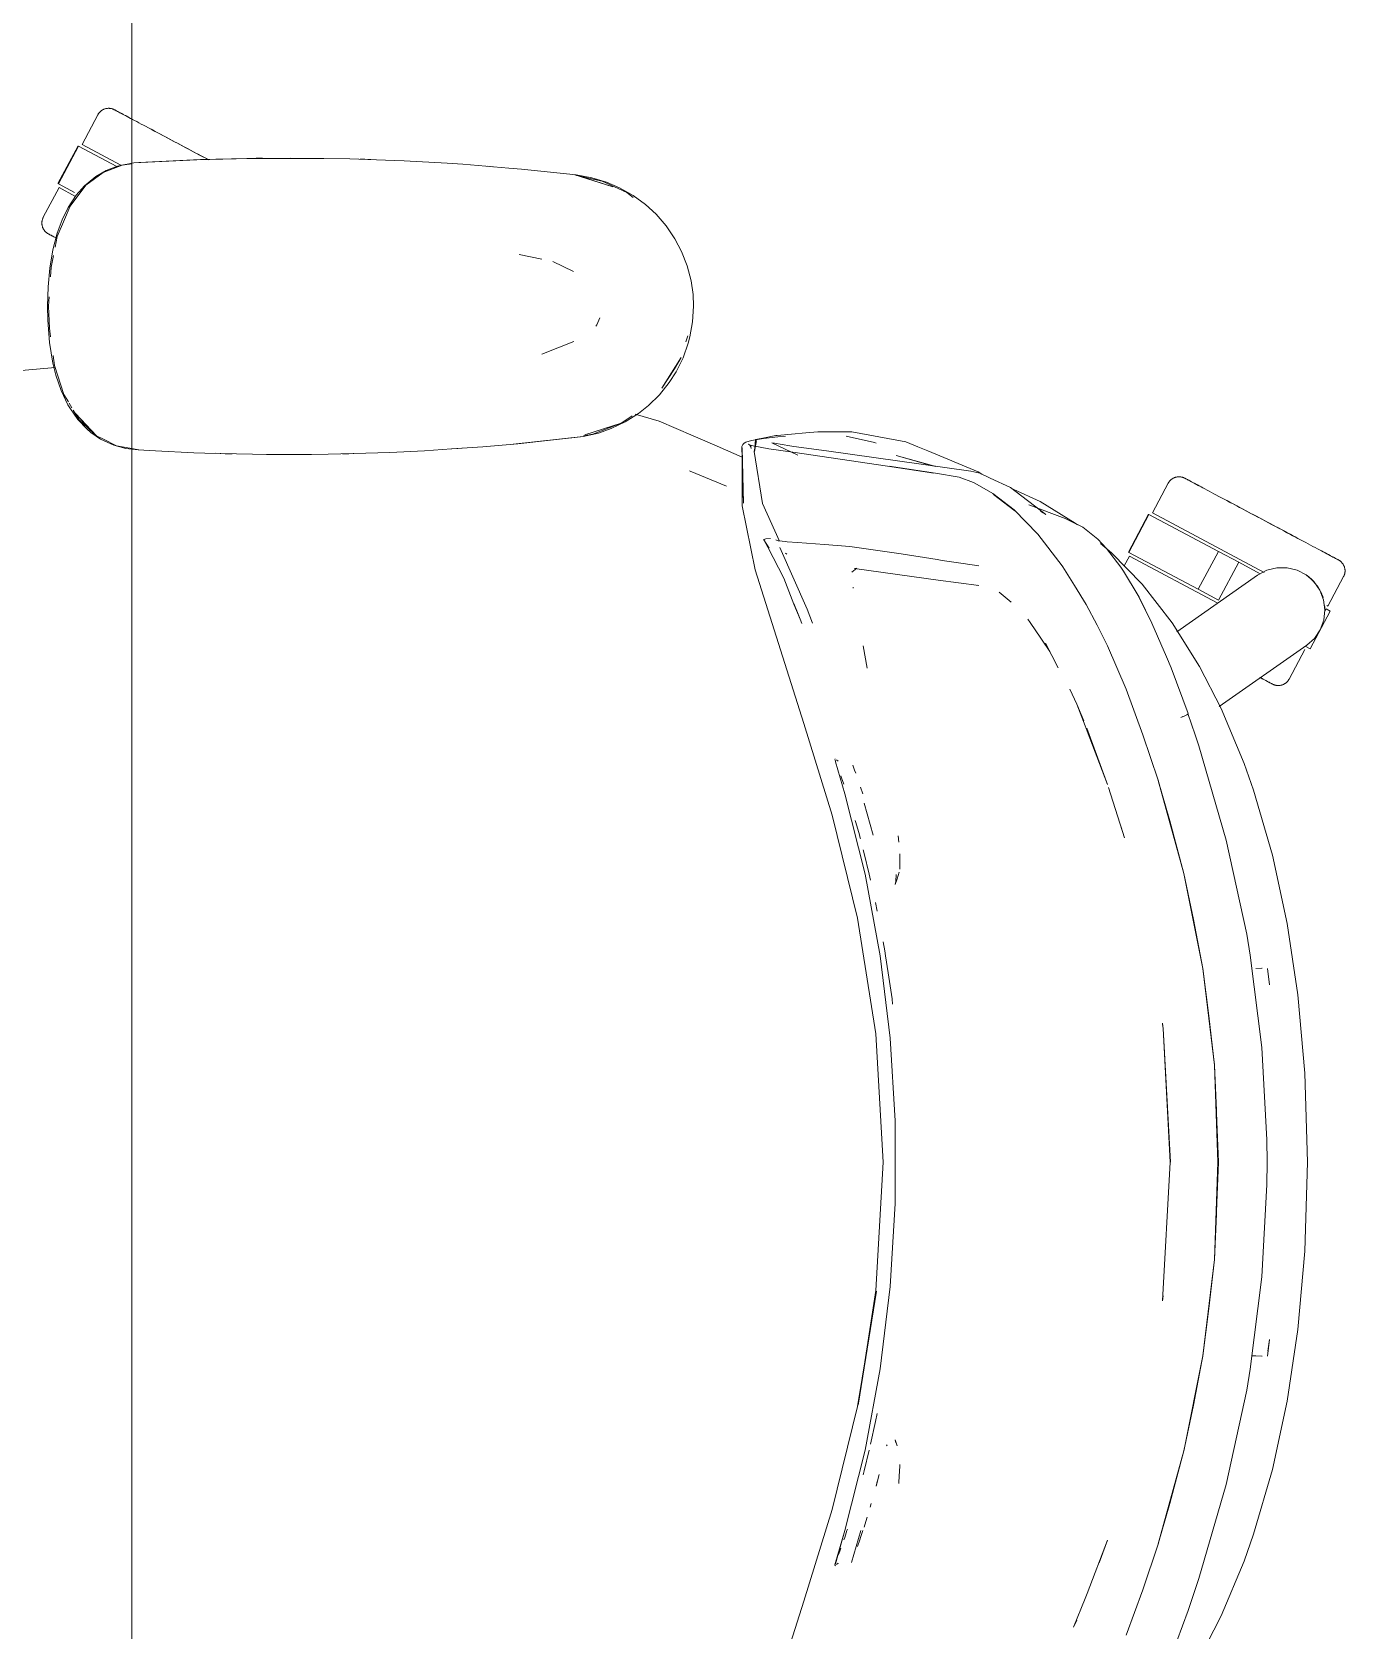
# Model space of a CAD drawing. Header units: millimetres. Extents: x 155927 to 326028, y -36033 to 97293.
# Drawn here: x 168214 to 168644, y 16814 to 17337 of the extents above; entities that cross this region are included whole.
import ezdxf

# ---------------------------------------------------------------- set-up
doc = ezdxf.new("R2010")
doc.units = ezdxf.units.MM
doc.header["$MEASUREMENT"] = 0
doc.layers.add('G-IMPT', color=8, linetype='CONTINUOUS', lineweight=9)
doc.layers.add('I-FURN', color=8, linetype='CONTINUOUS', lineweight=9)

msp = doc.modelspace()

# ---------------------------------------------------------------- linework, layer by layer
at = {"layer": 'G-IMPT'}
for p, q in [((168289.68, 17295.8), (168268.28, 17295.29)), ((168279.84, 17295.63), (168268.28, 17295.29)), ((168289.68, 17295.8), (168269.49, 17295.33)), ((168279.84, 17295.63), (168299.07, 17295.84)), ((168289.68, 17295.8), (168279.84, 17295.63)), ((168309.86, 17295.75), (168279.84, 17295.63)), ((168287.64, 17295.77), (168285.73, 17295.7)), ((168289.79, 17295.76), (168287.64, 17295.77)), ((168309.86, 17295.75), (168289.68, 17295.8)), ((168309.86, 17295.75), (168299.07, 17295.84)), ((168309.86, 17295.75), (168318.28, 17295.58)), ((168330.04, 17295.2), (168318.28, 17295.58)), ((168237.65, 17291.12), (168232.02, 17286.95)), ((168238.68, 17291.79), (168235.24, 17289.83)), ((168243.84, 17293.53), (168237.65, 17291.12)), ((168238.68, 17291.79), (168242.32, 17293.18)), ((168243.67, 17293.55), (168242.32, 17293.18)), ((168243.67, 17293.55), (168246.06, 17293.99)), ((168243.84, 17293.53), (168247.01, 17294.01)), ((168247.71, 17294.24), (168246.06, 17293.99)), ((168269.49, 17295.33), (168247.71, 17294.24)), ((168268.28, 17295.29), (168247.71, 17294.24)), ((168247.71, 17294.24), (168249.31, 17294.36)), ((168269.49, 17295.33), (168249.31, 17294.36)), ((168268.28, 17295.29), (168269.49, 17295.33)), ((168323.22, 17295.45), (168321.72, 17295.46)), ((168325.15, 17295.34), (168323.22, 17295.45)), ((168330.04, 17295.2), (168336.06, 17294.94)), ((168350.2, 17294.13), (168336.06, 17294.94)), ((168355.29, 17293.81), (168350.2, 17294.13)), ((168355.29, 17293.81), (168370.35, 17292.56)), ((168363.47, 17293.16), (168365.15, 17292.99)), ((168370.35, 17292.56), (168374.48, 17292.21)), ((168374.48, 17292.21), (168392.4, 17290.31)), ((168232.02, 17286.95), (168226.81, 17280.16)), ((168228.84, 17283.71), (168231.5, 17286.75)), ((168235.24, 17289.83), (168231.5, 17286.75)), ((168391.89, 17290.31), (168404.35, 17286.48)), ((168391.89, 17290.31), (168395.21, 17289.39)), ((168392.4, 17290.31), (168397.45, 17289.41)), ((168400.86, 17288.26), (168392.46, 17290.18)), ((168404.35, 17286.48), (168395.21, 17289.39)), ((168402.31, 17287.95), (168397.45, 17289.41)), ((168400.86, 17288.26), (168408.92, 17284.53)), ((168406.55, 17286.14), (168402.31, 17287.95)), ((168406.55, 17286.14), (168410.99, 17283.62)), ((168226.81, 17280.16), (168224.97, 17275.77)), ((168226.18, 17279.66), (168228.84, 17283.71)), ((168411.03, 17282.93), (168408.92, 17284.53)), ((168415.07, 17280.63), (168410.99, 17283.62)), ((168415.07, 17280.63), (168418.51, 17277.46)), ((168222.61, 17271.26), (168224.2, 17275.59)), ((168222.64, 17270.14), (168224.97, 17275.77)), ((168226.18, 17279.66), (168224.2, 17275.59)), ((168421.83, 17273.63), (168418.51, 17277.46)), ((168222.61, 17271.26), (168221.18, 17265.78)), ((168222.64, 17270.14), (168221.93, 17266.68)), ((168424.66, 17269.46), (168421.83, 17273.63)), ((168424.66, 17269.46), (168426.85, 17265.3)), ((168220.18, 17259.84), (168221.18, 17265.78)), ((168373.69, 17264.34), (168381.12, 17262.77)), ((168426.85, 17265.3), (168428.69, 17260.58)), ((168220.18, 17259.84), (168219.62, 17253.69)), ((168220.6, 17260.18), (168220.4, 17256.98)), ((168221.37, 17263.93), (168220.6, 17260.18)), ((168391.52, 17258.73), (168384.74, 17262)), ((168429.95, 17255.72), (168428.69, 17260.58)), ((168429.95, 17255.72), (168430.6, 17251.2)), ((168219.44, 17247.36), (168219.62, 17253.69)), ((168220, 17250.46), (168219.81, 17247.36)), ((168430.77, 17247.36), (168430.6, 17251.2)), ((168219.53, 17242.85), (168219.44, 17247.36)), ((168220.04, 17240.19), (168219.81, 17247.36)), ((168400.15, 17243.53), (168399.14, 17241.31)), ((168430.77, 17247.36), (168430.47, 17242.32)), ((168219.53, 17242.85), (168220.1, 17235.53)), ((168220.04, 17240.19), (168220.44, 17237.41)), ((168399.14, 17241.31), (168398.84, 17240.86)), ((168430.47, 17242.32), (168429.59, 17237.37)), ((168221.22, 17228.77), (168220.1, 17235.53)), ((168381.19, 17231.64), (168391.61, 17235.78)), ((168427.32, 17230.47), (168429.03, 17235.24)), ((168428.23, 17235.68), (168428.85, 17237.71)), ((168429.59, 17237.37), (168429.03, 17235.24)), ((168222.2, 17224.85), (168221.22, 17228.77)), ((168221.31, 17231.22), (168221.77, 17227.93)), ((168221.77, 17227.93), (168224.8, 17218.54)), ((168426.67, 17230.56), (168420.35, 17220.61)), ((168426.67, 17230.56), (168424.51, 17226.89)), ((168427.32, 17230.47), (168425.08, 17225.96)), ((168221.9, 17227.31), (168206.02, 17225.87)), ((168222.2, 17224.85), (168223.94, 17219.76)), ((168419.62, 17218.43), (168422.81, 17222.41)), ((168424.51, 17226.89), (168420.35, 17220.61)), ((168425.08, 17225.96), (168422.81, 17222.41)), ((168223.94, 17219.76), (168226.14, 17215.12)), ((168224.8, 17218.54), (168226.27, 17216.09)), ((168419.62, 17218.43), (168416.02, 17214.88)), ((168226.14, 17215.12), (168226.95, 17213.75)), ((168226.55, 17215.62), (168227.41, 17214.18)), ((168229.39, 17210.29), (168226.95, 17213.75)), ((168227.88, 17213.39), (168229.76, 17210.24)), ((168228.57, 17212.32), (168229.85, 17210.85)), ((168228.57, 17212.32), (168235.47, 17204.93)), ((168408.38, 17209.53), (168412.71, 17212.26)), ((168419.54, 17209.82), (168411.72, 17212.07)), ((168416.02, 17214.88), (168412.71, 17212.26)), ((168232.26, 17207.25), (168229.39, 17210.29)), ((168229.76, 17210.24), (168235.47, 17204.93)), ((168229.98, 17210.7), (168233.06, 17207.17)), ((168232.26, 17207.25), (168233.58, 17206.11)), ((168235.47, 17204.93), (168233.06, 17207.17)), ((168407.06, 17209.14), (168395.21, 17205.32)), ((168404.35, 17208.24), (168395.21, 17205.32)), ((168397.84, 17205.53), (168407.06, 17209.14)), ((168403.8, 17207.34), (168399.67, 17205.89)), ((168408.38, 17209.53), (168403.8, 17207.34)), ((168407.06, 17209.14), (168404.35, 17208.24)), ((168407.06, 17209.14), (168410.64, 17211.56)), ((168419.54, 17209.82), (168430.67, 17204.96)), ((168236.8, 17203.91), (168233.58, 17206.11)), ((168237.71, 17203.83), (168235.47, 17204.93)), ((168236.8, 17203.91), (168241.13, 17201.92)), ((168237.71, 17203.83), (168241.97, 17201.73)), ((168245.08, 17200.86), (168241.13, 17201.92)), ((168241.97, 17201.73), (168247.01, 17200.79)), ((168373.27, 17202.39), (168361.87, 17201.4)), ((168394.71, 17204.74), (168371.75, 17202.28)), ((168371.75, 17202.28), (168391.89, 17204.41)), ((168394.71, 17204.74), (168373.27, 17202.39)), ((168394.71, 17204.74), (168391.89, 17204.41)), ((168394.71, 17204.74), (168399.67, 17205.89)), ((168394.78, 17204.95), (168397.84, 17205.53)), ((168430.67, 17204.96), (168438.5, 17201.54)), ((168438.5, 17201.54), (168446.67, 17197.97)), ((168446.53, 17201.53), (168446.93, 17202.1)), ((168446.53, 17201.53), (168446.72, 17200.66)), ((168447.3, 17202.59), (168446.93, 17202.1)), ((168447.3, 17202.59), (168447.84, 17202.91)), ((168449.7, 17203.47), (168447.84, 17202.91)), ((168449.19, 17201.87), (168448.69, 17202.27)), ((168449.79, 17201.71), (168448.69, 17202.27)), ((168449.79, 17201.71), (168449.17, 17201.88)), ((168449.17, 17201.88), (168455.44, 17200.77)), ((168449.51, 17201.33), (168449.19, 17201.87)), ((168452.98, 17204), (168449.7, 17203.47)), ((168451.31, 17203.41), (168450.62, 17199.82)), ((168450.68, 17199.86), (168451.07, 17203.82)), ((168451.31, 17203.41), (168450.68, 17199.86)), ((168453.39, 17204.26), (168451.07, 17203.82)), ((168452.98, 17204), (168453.6, 17204.08)), ((168453.39, 17204.26), (168457.64, 17205.07)), ((168458.28, 17204.59), (168453.6, 17204.08)), ((168464.84, 17198.67), (168456.41, 17202.68)), ((168456.41, 17202.68), (168457.27, 17202.53)), ((168457.27, 17202.53), (168462.29, 17201.7)), ((168458.11, 17205.11), (168457.64, 17205.07)), ((168467.44, 17205.92), (168458.11, 17205.11)), ((168458.28, 17204.59), (168460.87, 17204.81)), ((168462.29, 17201.7), (168463.59, 17201.49)), ((168474.25, 17200.05), (168463.59, 17201.49)), ((168467.44, 17205.92), (168471.39, 17206.26)), ((168471.39, 17206.26), (168475.56, 17206.26)), ((168482.53, 17206.23), (168475.56, 17206.26)), ((168480.67, 17204.82), (168489.97, 17202.78)), ((168482.53, 17206.23), (168500.23, 17202.99)), ((168489.97, 17202.78), (168490.55, 17202.62)), ((168500.23, 17202.99), (168504.09, 17201.4)), ((168247.01, 17200.61), (168245.08, 17200.86)), ((168247.01, 17200.79), (168249.31, 17200.36)), ((168249.09, 17200.36), (168247.01, 17200.61)), ((168254.75, 17200.07), (168249.09, 17200.36)), ((168254.75, 17200.07), (168267.31, 17199.46)), ((168270.86, 17199.33), (168267.31, 17199.46)), ((168286.53, 17198.96), (168270.86, 17199.33)), ((168274.26, 17199.28), (168277.58, 17199.13)), ((168279.8, 17199.13), (168277.58, 17199.13)), ((168286.53, 17198.96), (168291.04, 17198.9)), ((168291.04, 17198.9), (168305.75, 17198.91)), ((168311.22, 17198.98), (168305.75, 17198.91)), ((168311.22, 17198.98), (168323.53, 17199.28)), ((168318, 17199.12), (168315.92, 17199.12)), ((168319.66, 17199.2), (168318, 17199.12)), ((168331.41, 17199.57), (168323.53, 17199.28)), ((168331.41, 17199.57), (168342.72, 17200.11)), ((168351.59, 17200.67), (168342.72, 17200.11)), ((168351.59, 17200.67), (168361.87, 17201.4)), ((168353.63, 17200.81), (168351.73, 17200.72)), ((168353.63, 17200.81), (168355.05, 17200.94)), ((168447.15, 17182.97), (168446.56, 17201.41)), ((168446.56, 17201.41), (168446.66, 17200.95)), ((168447.15, 17182.97), (168446.66, 17200.95)), ((168446.71, 17182.08), (168446.66, 17200.95)), ((168446.66, 17200.95), (168446.7, 17200.77)), ((168446.72, 17200.66), (168446.7, 17200.77)), ((168449.51, 17201.33), (168449.59, 17200.83)), ((168453.34, 17182.78), (168450.62, 17199.82)), ((168463.29, 17199.66), (168455.44, 17200.77)), ((168494.16, 17195.1), (168463.29, 17199.66)), ((168474.25, 17200.05), (168521.47, 17193.37)), ((168497.05, 17198.5), (168508.94, 17195.14)), ((168497.05, 17198.5), (168510, 17194.99)), ((168507.45, 17200.01), (168504.09, 17201.4)), ((168523.9, 17193.21), (168507.45, 17200.01)), ((168429.44, 17193.54), (168429.71, 17193.43)), ((168441.56, 17188.51), (168429.71, 17193.43)), ((168494.16, 17195.1), (168509.35, 17192.78)), ((168494.77, 17195.01), (168509.93, 17192.71)), ((168494.77, 17195.01), (168509.35, 17192.78)), ((168517.6, 17191.41), (168509.93, 17192.71)), ((168522.39, 17189.66), (168517.6, 17191.41)), ((168521.47, 17193.37), (168524.46, 17192.73)), ((168525.07, 17192.44), (168523.9, 17193.21)), ((168527.83, 17191.16), (168524.46, 17192.73)), ((168534.4, 17188.09), (168527.83, 17191.16)), ((168522.39, 17189.66), (168522.81, 17189.44)), ((168528.65, 17186.15), (168522.81, 17189.44)), ((168535.61, 17180.74), (168528.65, 17186.15)), ((168528.87, 17185.83), (168535.82, 17180.43)), ((168528.87, 17185.83), (168532.25, 17183.24)), ((168546.05, 17179.18), (168534.4, 17188.09)), ((168544.16, 17183.47), (168535.54, 17187.45)), ((168450.9, 17161.12), (168446.71, 17182.08)), ((168453.34, 17182.78), (168458.92, 17170.49)), ((168535.82, 17180.43), (168532.25, 17183.24)), ((168535.61, 17180.74), (168543.35, 17172.83)), ((168540.4, 17182.41), (168552.3, 17177.9)), ((168555.61, 17176.35), (168544.16, 17183.47)), ((168546.05, 17179.18), (168544.21, 17180.23)), ((168554.53, 17176.83), (168552.3, 17177.9)), ((168556.97, 17175.65), (168554.53, 17176.83)), ((168555.61, 17176.35), (168556.38, 17175.85)), ((168556.97, 17175.65), (168558.1, 17175.04)), ((168453.7, 17170.97), (168453.66, 17170.8)), ((168453.72, 17171.1), (168453.7, 17170.97)), ((168453.7, 17170.97), (168455.54, 17168.27)), ((168453.7, 17170.97), (168455.05, 17168.51)), ((168454.41, 17171.25), (168453.72, 17171.1)), ((168455.94, 17171.41), (168454.41, 17171.25)), ((168457.68, 17170.93), (168458.45, 17170.66)), ((168458.51, 17170.64), (168458.45, 17170.66)), ((168460.97, 17170.35), (168458.51, 17170.64)), ((168460.97, 17170.35), (168461.34, 17170.31)), ((168464.75, 17170.06), (168461.34, 17170.31)), ((168543.35, 17172.83), (168551.37, 17162.4)), ((168558.1, 17175.04), (168562.97, 17171.18)), ((168565.86, 17168.15), (168562.97, 17171.18)), ((168460.33, 17158.41), (168455.05, 17168.51)), ((168467.88, 17148.3), (168458.95, 17168.46)), ((168461.33, 17166.29), (168460.89, 17166.56)), ((168464.75, 17170.06), (168473.6, 17169.42)), ((168481.84, 17168.8), (168473.6, 17169.42)), ((168481.92, 17168.79), (168481.84, 17168.8)), ((168481.92, 17168.79), (168497.14, 17166.59)), ((168497.14, 17166.59), (168498.69, 17166.34)), ((168498.69, 17166.34), (168510.46, 17164.47)), ((168563.86, 17169.73), (168567.53, 17166.73)), ((168565.86, 17168.15), (168570.58, 17162.02)), ((168567.53, 17166.73), (168577.49, 17156.44)), ((168466.89, 17110.88), (168450.9, 17161.12)), ((168482.58, 17160.42), (168484.14, 17161.66)), ((168483.43, 17161.53), (168483.7, 17161.58)), ((168510.77, 17157.79), (168483.43, 17161.53)), ((168483.93, 17161.62), (168483.7, 17161.58)), ((168512.12, 17164.21), (168510.46, 17164.47)), ((168518.96, 17163.15), (168512.12, 17164.21)), ((168518.96, 17163.15), (168524.03, 17162.4)), ((168551.37, 17162.4), (168551.54, 17162.14)), ((168555.42, 17156.04), (168551.54, 17162.14)), ((168570.58, 17162.02), (168571.44, 17160.73)), ((168576.17, 17152.73), (168571.44, 17160.73)), ((168460.33, 17158.41), (168463.58, 17149.94)), ((168482.93, 17155.47), (168482.98, 17155.12)), ((168510.77, 17157.79), (168524.12, 17156.01)), ((168524.12, 17156.01), (168523.65, 17156.16)), ((168555.42, 17156.04), (168559.19, 17149.82)), ((168587.3, 17143.84), (168577.49, 17156.44)), ((168465.6, 17145.04), (168463.57, 17150.14)), ((168463.57, 17150.14), (168464.98, 17146.6)), ((168463.58, 17149.94), (168465.6, 17145.04)), ((168534.62, 17150.51), (168530.71, 17153.85)), ((168562.76, 17143.03), (168559.19, 17149.82)), ((168580.48, 17144.12), (168576.17, 17152.73)), ((168580.7, 17143.68), (168576.17, 17152.73)), ((168576.17, 17152.73), (168576.48, 17152.14)), ((168580.7, 17143.68), (168576.48, 17152.14)), ((168465.6, 17145.04), (168466.16, 17143.62)), ((168469.62, 17143.72), (168467.88, 17148.3)), ((168540.89, 17143.88), (168540.14, 17144.98)), ((168580.48, 17144.12), (168580.7, 17143.68)), ((168544.39, 17138.75), (168540.89, 17143.88)), ((168544.78, 17138.17), (168544.39, 17138.75)), ((168562.76, 17143.03), (168566.15, 17136.3)), ((168580.7, 17143.68), (168585.47, 17132.72)), ((168587.3, 17143.84), (168596.27, 17129.54)), ((168487.61, 17128.99), (168486.2, 17136.25)), ((168547.34, 17134.41), (168544.78, 17138.17)), ((168547.34, 17134.41), (168545.84, 17137.19)), ((168550.02, 17129.08), (168545.84, 17137.19)), ((168572.32, 17122.07), (168566.15, 17136.3)), ((168585.47, 17132.72), (168586.95, 17129.04)), ((168586.95, 17129.04), (168592.52, 17114.08)), ((168596.27, 17129.54), (168603.36, 17115.77)), ((168553.9, 17122.04), (168556.09, 17117.19)), ((168572.32, 17122.07), (168577.78, 17107.19)), ((168556.09, 17117.19), (168558.4, 17111.75)), ((168556.09, 17117.19), (168558.82, 17110.11)), ((168591.26, 17113.3), (168590.2, 17112.87)), ((168590.2, 17112.87), (168590.79, 17113.1)), ((168591.26, 17113.3), (168590.79, 17113.1)), ((168591.26, 17113.3), (168592.08, 17113.68)), ((168591.26, 17113.3), (168591.9, 17113.58)), ((168591.9, 17113.58), (168592.08, 17113.68)), ((168592.49, 17113.95), (168592.08, 17113.68)), ((168592.08, 17113.68), (168592.48, 17113.9)), ((168592.49, 17113.95), (168592.48, 17113.9)), ((168592.52, 17114.08), (168592.49, 17113.95)), ((168592.49, 17113.95), (168592.49, 17114.08)), ((168592.49, 17114.08), (168594.89, 17107.15)), ((168610.88, 17097.79), (168603.36, 17115.77)), ((168466.89, 17110.88), (168476.07, 17080.91)), ((168559.48, 17108.38), (168558.82, 17110.11)), ((168566.19, 17090.94), (168559.37, 17109.34)), ((168566.19, 17090.94), (168559.48, 17108.38)), ((168582.79, 17092.28), (168577.78, 17107.19)), ((168596.09, 17103.54), (168594.89, 17107.15)), ((168605.03, 17072.72), (168596.09, 17103.54)), ((168477.12, 17099.31), (168477.03, 17099.08)), ((168477.03, 17099.08), (168477.09, 17098.85)), ((168477.09, 17098.85), (168477.16, 17098.56)), ((168477.16, 17098.56), (168477.23, 17098.29)), ((168480.3, 17087.86), (168477.23, 17098.29)), ((168478.12, 17098.54), (168477.51, 17098.93)), ((168478.12, 17098.54), (168477.91, 17098.69)), ((168483.43, 17095.61), (168482.82, 17097.27)), ((168613.95, 17089.06), (168610.88, 17097.79)), ((168479.14, 17093.06), (168478.9, 17093.71)), ((168479.14, 17093.06), (168479.89, 17090.96)), ((168483.43, 17095.61), (168483.8, 17094.6)), ((168586.52, 17079.02), (168582.75, 17092.19)), ((168591.17, 17061.78), (168582.75, 17092.19)), ((168591.17, 17061.78), (168582.79, 17092.28)), ((168486.85, 17061.54), (168480.3, 17087.86)), ((168486.14, 17087.85), (168485.42, 17090.06)), ((168571.72, 17073.46), (168566.47, 17089.95)), ((168613.95, 17089.06), (168620.13, 17067.82)), ((168486.59, 17084.76), (168489.52, 17074.29)), ((168484.39, 17047.22), (168476.07, 17080.91)), ((168483.88, 17078.43), (168483.68, 17079.12)), ((168485, 17074.43), (168483.88, 17078.43)), ((168571.72, 17073.46), (168570.65, 17076.9)), ((168586.52, 17079.02), (168591.17, 17061.78)), ((168485, 17074.43), (168485.32, 17073.29)), ((168485.32, 17073.29), (168485.36, 17073.11)), ((168497.88, 17072.04), (168497.66, 17074.13)), ((168605.03, 17072.72), (168611.7, 17041.93)), ((168486.62, 17068.27), (168486.28, 17069.57)), ((168486.62, 17068.27), (168488.17, 17061.52)), ((168498.28, 17063.19), (168498.19, 17068.25)), ((168498.19, 17068.25), (168498.27, 17065.97)), ((168498.28, 17063.19), (168498.27, 17065.97)), ((168620.13, 17067.82), (168624.94, 17045.45)), ((168486.85, 17061.54), (168491.78, 17034.87)), ((168488.63, 17059.55), (168488.17, 17061.52)), ((168496.95, 17059.18), (168496.99, 17061.49)), ((168496.99, 17061.47), (168496.99, 17061.49)), ((168497.42, 17060.08), (168498.03, 17062.24)), ((168591.17, 17061.78), (168597.35, 17030.65)), ((168591.17, 17061.78), (168594.25, 17046.76)), ((168591.17, 17061.78), (168597.34, 17030.73)), ((168496.74, 17058.13), (168497.42, 17060.08)), ((168496.95, 17059.18), (168496.74, 17058.13)), ((168490.83, 17049.5), (168490.29, 17052.32)), ((168484.39, 17047.22), (168490.38, 17009.31)), ((168597.35, 17030.65), (168594.25, 17046.76)), ((168624.94, 17045.45), (168628.43, 17022.03)), ((168492.75, 17039.4), (168493.31, 17036.49)), ((168612.88, 17035.01), (168611.7, 17041.93)), ((168491.78, 17034.87), (168495.08, 17007.95)), ((168493.55, 17034.87), (168493.31, 17036.49)), ((168494.4, 17029.24), (168493.55, 17034.87)), ((168616.7, 17004.84), (168612.88, 17035.01)), ((168494.4, 17029.24), (168495.7, 17020.72)), ((168601.17, 16999.14), (168597.34, 17030.73)), ((168601.13, 16999.1), (168597.35, 17030.65)), ((168597.35, 17030.65), (168599.29, 17015.17)), ((168614.68, 17030.69), (168616.77, 17030.77)), ((168616.77, 17030.77), (168616.66, 17030.77)), ((168618.53, 17030.74), (168619.18, 17025.32)), ((168495.7, 17020.72), (168495.88, 17019.06)), ((168628.43, 17022.03), (168630.69, 16996.46)), ((168601.13, 16999.1), (168599.29, 17015.17)), ((168490.38, 17009.31), (168492.74, 16967.32)), ((168584.13, 17012.6), (168584.17, 17012.35)), ((168584.41, 17011.05), (168584.14, 17012.83)), ((168584.41, 17011.05), (168584.17, 17012.35)), ((168586.73, 16967.32), (168584.41, 17011.05)), ((168586.68, 16967.32), (168584.41, 17011.05)), ((168496.73, 16980.88), (168495.08, 17007.95)), ((168618.31, 16974.63), (168616.7, 17004.84)), ((168601.81, 16984.2), (168601.13, 16999.1)), ((168601.13, 16999.1), (168602.27, 16967.32)), ((168601.17, 16999.14), (168602.5, 16967.32)), ((168630.69, 16996.46), (168631.54, 16967.32)), ((168601.81, 16984.2), (168602.27, 16967.32)), ((168496.73, 16980.88), (168496.73, 16953.76)), ((168618.31, 16974.63), (168618.41, 16967.32)), ((168490.38, 16925.33), (168492.74, 16967.32)), ((168586.68, 16967.32), (168584.18, 16921.98)), ((168601.13, 16935.54), (168602.27, 16967.32)), ((168602.5, 16967.32), (168601.17, 16935.5)), ((168601.81, 16950.44), (168602.27, 16967.32)), ((168618.31, 16960.01), (168618.41, 16967.32)), ((168631.54, 16967.32), (168630.69, 16938.18)), ((168618.31, 16960.01), (168616.7, 16929.8)), ((168496.73, 16953.76), (168495.08, 16926.69)), ((168601.13, 16935.54), (168601.81, 16950.44)), ((168601.17, 16935.5), (168597.34, 16903.91)), ((168601.13, 16935.54), (168597.35, 16903.99)), ((168599.29, 16919.47), (168601.13, 16935.54)), ((168630.69, 16938.18), (168628.43, 16912.61)), ((168616.7, 16929.8), (168612.88, 16899.64)), ((168484.39, 16887.42), (168490.64, 16925.16)), ((168490.38, 16925.33), (168484.65, 16887.8)), ((168490.64, 16925.16), (168484.65, 16887.8)), ((168491.78, 16899.77), (168495.08, 16926.69)), ((168584.13, 16922.04), (168584.17, 16922.29)), ((168584.41, 16923.59), (168584.17, 16922.29)), ((168584.18, 16921.98), (168584.41, 16923.59)), ((168599.29, 16919.47), (168597.35, 16903.99)), ((168618.53, 16903.91), (168619.18, 16909.32)), ((168618.61, 16905.55), (168619.18, 16909.32)), ((168628.43, 16912.61), (168624.94, 16889.19)), ((168597.35, 16903.99), (168591.13, 16872.75)), ((168591.13, 16872.75), (168597.34, 16903.91)), ((168597.35, 16903.99), (168594.25, 16887.88)), ((168613.43, 16903.99), (168614.68, 16903.95)), ((168616.77, 16903.87), (168614.68, 16903.95)), ((168616.77, 16903.87), (168616.66, 16903.88)), ((168486.85, 16873.1), (168491.78, 16899.77)), ((168612.88, 16899.64), (168611.7, 16892.71)), ((168591.17, 16872.86), (168594.25, 16887.88)), ((168611.7, 16892.71), (168605.03, 16861.93)), ((168620.13, 16866.83), (168624.94, 16889.19)), ((168476.07, 16853.74), (168484.39, 16887.42)), ((168490.8, 16885.15), (168490.33, 16882.51)), ((168490.33, 16882.51), (168488.62, 16875.09)), ((168486.85, 16873.1), (168480.3, 16846.78)), ((168488.17, 16873.12), (168486.62, 16866.37)), ((168494.07, 16874.91), (168493.93, 16874.5)), ((168496.74, 16876.51), (168497.42, 16874.56)), ((168496.74, 16876.51), (168496.95, 16875.46)), ((168591.17, 16872.86), (168582.75, 16842.45)), ((168591.17, 16872.86), (168582.79, 16842.36)), ((168586.52, 16855.62), (168591.17, 16872.86)), ((168498.17, 16866.34), (168498.27, 16867.72)), ((168498.27, 16868.42), (168498.27, 16867.72)), ((168486.62, 16866.37), (168486.28, 16865.08)), ((168490.47, 16861.29), (168491.47, 16865.15)), ((168490.47, 16861.29), (168490.86, 16862.81)), ((168497.89, 16862.64), (168497.86, 16862.16)), ((168498.17, 16866.34), (168497.89, 16862.64)), ((168596.09, 16831.1), (168605.03, 16861.93)), ((168613.95, 16845.58), (168620.13, 16866.83)), ((168476.07, 16853.74), (168466.89, 16823.76)), ((168486.78, 16848.71), (168487.57, 16851.2)), ((168488.56, 16854.49), (168488.89, 16855.61)), ((168586.52, 16855.62), (168582.75, 16842.45)), ((168480.3, 16846.78), (168477.03, 16835.56)), ((168480.3, 16846.78), (168477.19, 16835.96)), ((168480.3, 16846.78), (168477.24, 16836.25)), ((168480.93, 16846.79), (168480.2, 16844.56)), ((168480.93, 16846.79), (168481.08, 16847.24)), ((168485.5, 16846.79), (168482.46, 16836.36)), ((168485.39, 16844.49), (168486.16, 16846.79)), ((168486.54, 16847.93), (168486.78, 16848.71)), ((168478.92, 16841.01), (168478.58, 16840.04)), ((168479.91, 16843.76), (168480.2, 16844.56)), ((168484.37, 16841.61), (168485.13, 16843.77)), ((168485.39, 16844.49), (168485.13, 16843.77)), ((168566.19, 16843.7), (168559.48, 16826.26)), ((168566.19, 16843.7), (168563.47, 16836.27)), ((168577.78, 16827.45), (168582.79, 16842.36)), ((168610.88, 16836.85), (168613.95, 16845.58)), ((168477.03, 16835.56), (168477.17, 16835.32)), ((168477.24, 16836.25), (168477.19, 16835.96)), ((168478.12, 16836.1), (168477.51, 16835.72)), ((168478.12, 16836.1), (168477.91, 16835.95)), ((168478.58, 16840.04), (168478.18, 16838.97)), ((168610.88, 16836.85), (168603.36, 16818.87)), ((168596.09, 16831.1), (168594.89, 16827.49)), ((168559.48, 16826.26), (168558.82, 16824.53)), ((168577.78, 16827.45), (168572.32, 16812.57)), ((168592.55, 16820.67), (168594.89, 16827.49)), ((168466.89, 16823.76), (168450.9, 16773.52)), ((168558.82, 16824.53), (168555.09, 16815.2)), ((168592.55, 16820.67), (168586.95, 16805.6)), ((168555.09, 16815.2), (168556.09, 16817.45)), ((168603.36, 16818.87), (168596.27, 16805.1))]:
    msp.add_line(p, q, dxfattribs=at)
at = {"layer": 'I-FURN'}
for p, q in [((168247.01, 16442.89), (168247.01, 17842.89)), ((168247.01, 17842.89), (168247.01, 16442.89)), ((168236.89, 17311.22), (168237.02, 17311.32)), ((168237.02, 17311.32), (168237.15, 17311.42)), ((168237.15, 17311.42), (168237.29, 17311.5)), ((168237.29, 17311.5), (168237.43, 17311.59)), ((168237.43, 17311.59), (168237.57, 17311.67)), ((168237.57, 17311.67), (168237.71, 17311.74)), ((168237.71, 17311.74), (168237.86, 17311.8)), ((168237.86, 17311.8), (168238.01, 17311.86)), ((168238.01, 17311.86), (168238.16, 17311.92)), ((168238.16, 17311.92), (168238.31, 17311.97)), ((168238.31, 17311.97), (168238.47, 17312.01)), ((168238.47, 17312.01), (168238.63, 17312.04)), ((168238.63, 17312.04), (168238.78, 17312.07)), ((168238.78, 17312.07), (168238.94, 17312.1)), ((168238.94, 17312.1), (168239.1, 17312.11)), ((168239.1, 17312.11), (168239.27, 17312.12)), ((168239.27, 17312.12), (168239.43, 17312.13)), ((168239.43, 17312.13), (168239.59, 17312.12)), ((168239.59, 17312.12), (168239.75, 17312.11)), ((168239.75, 17312.11), (168239.91, 17312.1)), ((168239.91, 17312.1), (168240.07, 17312.07)), ((168240.07, 17312.07), (168240.23, 17312.05)), ((168240.23, 17312.05), (168240.38, 17312.01)), ((168240.38, 17312.01), (168240.54, 17311.97)), ((168240.54, 17311.97), (168240.69, 17311.92)), ((168240.69, 17311.92), (168240.85, 17311.87)), ((168240.85, 17311.87), (168241, 17311.81)), ((168241, 17311.81), (168241.14, 17311.74)), ((168241.14, 17311.74), (168241.29, 17311.67)), ((168241.29, 17311.67), (168241.33, 17311.65)), ((168241.33, 17311.65), (168241.35, 17311.64)), ((168241.37, 17311.63), (168241.33, 17311.65)), ((168241.33, 17311.65), (168241.33, 17311.65)), ((168241.35, 17311.64), (168241.41, 17311.61)), ((168241.46, 17311.58), (168241.37, 17311.63)), ((168241.41, 17311.61), (168241.51, 17311.56)), ((168241.58, 17311.52), (168241.46, 17311.58)), ((168241.51, 17311.56), (168241.65, 17311.48)), ((168241.74, 17311.43), (168241.58, 17311.52)), ((168241.65, 17311.48), (168241.83, 17311.39)), ((168241.94, 17311.33), (168241.74, 17311.43)), ((168241.83, 17311.39), (168242.05, 17311.27)), ((168242.18, 17311.2), (168241.94, 17311.33)), ((168242.05, 17311.27), (168242.31, 17311.13)), ((168235.88, 17309.99), (168230.73, 17300.3)), ((168235.88, 17309.99), (168235.96, 17310.13)), ((168235.96, 17310.13), (168236.04, 17310.27)), ((168236.04, 17310.27), (168236.13, 17310.4)), ((168236.13, 17310.4), (168236.22, 17310.53)), ((168236.22, 17310.53), (168236.32, 17310.66)), ((168236.32, 17310.66), (168236.43, 17310.78)), ((168236.43, 17310.78), (168236.54, 17310.9)), ((168236.54, 17310.9), (168236.65, 17311.01)), ((168236.65, 17311.01), (168236.77, 17311.12)), ((168236.77, 17311.12), (168236.89, 17311.22)), ((168242.46, 17311.05), (168242.18, 17311.2)), ((168242.31, 17311.13), (168242.6, 17310.97)), ((168242.78, 17310.88), (168242.46, 17311.05)), ((168242.6, 17310.97), (168242.94, 17310.8)), ((168243.14, 17310.69), (168242.78, 17310.88)), ((168242.94, 17310.8), (168243.31, 17310.6)), ((168243.53, 17310.48), (168243.14, 17310.69)), ((168243.31, 17310.6), (168243.72, 17310.38)), ((168243.96, 17310.25), (168243.53, 17310.48)), ((168243.72, 17310.38), (168244.17, 17310.14)), ((168244.42, 17310.01), (168243.96, 17310.25)), ((168244.17, 17310.14), (168244.65, 17309.89)), ((168244.92, 17309.74), (168244.42, 17310.01)), ((168244.65, 17309.89), (168245.17, 17309.61)), ((168245.46, 17309.46), (168244.92, 17309.74)), ((168245.17, 17309.61), (168245.72, 17309.32)), ((168246.03, 17309.15), (168245.46, 17309.46)), ((168245.72, 17309.32), (168246.3, 17309.01)), ((168246.63, 17308.83), (168246.03, 17309.15)), ((168246.94, 17308.67), (168246.63, 17308.83)), ((168247.26, 17308.5), (168246.94, 17308.67)), ((168247.93, 17308.14), (168247.26, 17308.5)), ((168248.62, 17307.77), (168247.93, 17308.14)), ((168249.34, 17307.39), (168248.62, 17307.77)), ((168250.09, 17306.99), (168249.34, 17307.39)), ((168250.87, 17306.58), (168250.09, 17306.99)), ((168251.67, 17306.15), (168250.87, 17306.58)), ((168252.5, 17305.71), (168251.67, 17306.15)), ((168252.05, 17305.95), (168252.88, 17305.51)), ((168253.34, 17305.26), (168252.5, 17305.71)), ((168252.88, 17305.51), (168253.74, 17305.05)), ((168254.21, 17304.8), (168253.34, 17305.26)), ((168253.74, 17305.05), (168254.62, 17304.59)), ((168255.1, 17304.33), (168254.21, 17304.8)), ((168254.62, 17304.59), (168255.51, 17304.11)), ((168256, 17303.85), (168255.1, 17304.33)), ((168255.51, 17304.11), (168256.43, 17303.62)), ((168256.93, 17303.36), (168256, 17303.85)), ((168256.43, 17303.62), (168257.36, 17303.13)), ((168257.86, 17302.86), (168256.93, 17303.36)), ((168257.36, 17303.13), (168258.3, 17302.63)), ((168258.82, 17302.35), (168257.86, 17302.86)), ((168258.3, 17302.63), (168259.26, 17302.12)), ((168259.78, 17301.84), (168258.82, 17302.35)), ((168259.26, 17302.12), (168260.23, 17301.6)), ((168260.75, 17301.32), (168259.78, 17301.84)), ((168260.23, 17301.6), (168261.2, 17301.08)), ((168261.74, 17300.8), (168260.75, 17301.32)), ((168261.2, 17301.08), (168262.19, 17300.56)), ((168229.43, 17299.86), (168222.86, 17287.5)), ((168223.03, 17287.4), (168229.6, 17299.77)), ((168229.6, 17299.77), (168242.11, 17293.12)), ((168243.39, 17293.57), (168230.73, 17300.3)), ((168262.73, 17300.27), (168261.74, 17300.8)), ((168262.19, 17300.56), (168263.19, 17300.03)), ((168263.72, 17299.74), (168262.73, 17300.27)), ((168263.19, 17300.03), (168264.19, 17299.5)), ((168264.73, 17299.21), (168263.72, 17299.74)), ((168264.19, 17299.5), (168265.19, 17298.97)), ((168265.73, 17298.68), (168264.73, 17299.21)), ((168265.19, 17298.97), (168266.19, 17298.43)), ((168266.74, 17298.14), (168265.73, 17298.68)), ((168266.19, 17298.43), (168267.2, 17297.9)), ((168267.74, 17297.61), (168266.74, 17298.14)), ((168267.2, 17297.9), (168268.2, 17297.36)), ((168268.74, 17297.08), (168267.74, 17297.61)), ((168268.2, 17297.36), (168269.2, 17296.83)), ((168269.74, 17296.54), (168268.74, 17297.08)), ((168269.2, 17296.83), (168270.2, 17296.3)), ((168270.74, 17296.02), (168269.74, 17296.54)), ((168270.2, 17296.3), (168271.19, 17295.77)), ((168271.72, 17295.49), (168270.74, 17296.02)), ((168271.19, 17295.77), (168272.18, 17295.25)), ((168223.22, 17286.17), (168218.07, 17276.49)), ((168228.32, 17284.59), (168223.03, 17287.4)), ((168228.41, 17283.41), (168223.22, 17286.17)), ((168217.59, 17274.59), (168217.6, 17274.75)), ((168217.6, 17274.75), (168217.61, 17274.91)), ((168217.61, 17274.91), (168217.62, 17275.07)), ((168217.62, 17275.07), (168217.64, 17275.23)), ((168217.64, 17275.23), (168217.67, 17275.39)), ((168217.67, 17275.39), (168217.71, 17275.55)), ((168217.71, 17275.55), (168217.75, 17275.7)), ((168217.75, 17275.7), (168217.8, 17275.86)), ((168217.8, 17275.86), (168217.85, 17276.01)), ((168217.85, 17276.01), (168217.91, 17276.16)), ((168217.91, 17276.16), (168217.97, 17276.31)), ((168217.97, 17276.31), (168218.04, 17276.45)), ((168218.04, 17276.45), (168218.07, 17276.49)), ((168217.6, 17274.43), (168217.59, 17274.59)), ((168217.61, 17274.27), (168217.6, 17274.43)), ((168217.62, 17274.11), (168217.61, 17274.27)), ((168217.65, 17273.95), (168217.62, 17274.11)), ((168217.68, 17273.79), (168217.65, 17273.95)), ((168217.71, 17273.63), (168217.68, 17273.79)), ((168217.75, 17273.47), (168217.71, 17273.63)), ((168217.8, 17273.32), (168217.75, 17273.47)), ((168217.85, 17273.17), (168217.8, 17273.32)), ((168217.91, 17273.02), (168217.85, 17273.17)), ((168217.98, 17272.87), (168217.91, 17273.02)), ((168218.05, 17272.73), (168217.98, 17272.87)), ((168218.13, 17272.59), (168218.05, 17272.73)), ((168218.21, 17272.45), (168218.13, 17272.59)), ((168218.3, 17272.31), (168218.21, 17272.45)), ((168218.4, 17272.18), (168218.3, 17272.31)), ((168218.5, 17272.06), (168218.4, 17272.18)), ((168218.6, 17271.93), (168218.5, 17272.06)), ((168218.71, 17271.81), (168218.6, 17271.93)), ((168218.82, 17271.7), (168218.71, 17271.81)), ((168218.94, 17271.59), (168218.82, 17271.7)), ((168219.06, 17271.48), (168218.94, 17271.59)), ((168219.19, 17271.38), (168219.06, 17271.48)), ((168219.32, 17271.29), (168219.19, 17271.38)), ((168219.45, 17271.2), (168219.32, 17271.29)), ((168219.59, 17271.12), (168219.45, 17271.2)), ((168219.73, 17271.04), (168219.59, 17271.12)), ((168219.74, 17271.03), (168219.73, 17271.04)), ((168219.73, 17271.04), (168219.75, 17271.03)), ((168219.78, 17271.01), (168219.74, 17271.03)), ((168219.75, 17271.03), (168219.81, 17270.99)), ((168219.86, 17270.97), (168219.78, 17271.01)), ((168219.81, 17270.99), (168219.91, 17270.94)), ((168219.98, 17270.9), (168219.86, 17270.97)), ((168219.91, 17270.94), (168220.05, 17270.87)), ((168220.14, 17270.82), (168219.98, 17270.9)), ((168220.05, 17270.87), (168220.23, 17270.77)), ((168220.35, 17270.71), (168220.14, 17270.82)), ((168220.23, 17270.77), (168220.45, 17270.65)), ((168220.59, 17270.58), (168220.35, 17270.71)), ((168220.45, 17270.65), (168220.71, 17270.52)), ((168220.87, 17270.43), (168220.59, 17270.58)), ((168220.71, 17270.52), (168221.01, 17270.36)), ((168221.18, 17270.27), (168220.87, 17270.43)), ((168221.01, 17270.36), (168221.34, 17270.18)), ((168221.54, 17270.08), (168221.18, 17270.27)), ((168221.34, 17270.18), (168221.72, 17269.98)), ((168221.93, 17269.87), (168221.54, 17270.08)), ((168221.72, 17269.98), (168222.13, 17269.76)), ((168222.36, 17269.64), (168221.93, 17269.87)), ((168587.42, 17190.95), (168587.56, 17191.03)), ((168587.56, 17191.03), (168587.7, 17191.11)), ((168587.7, 17191.11), (168587.84, 17191.18)), ((168587.84, 17191.18), (168587.99, 17191.24)), ((168587.99, 17191.24), (168588.14, 17191.3)), ((168588.14, 17191.3), (168588.29, 17191.36)), ((168588.29, 17191.36), (168588.44, 17191.41)), ((168588.44, 17191.41), (168588.6, 17191.45)), ((168588.6, 17191.45), (168588.76, 17191.48)), ((168588.76, 17191.48), (168588.91, 17191.51)), ((168588.91, 17191.51), (168589.07, 17191.54)), ((168589.07, 17191.54), (168589.23, 17191.55)), ((168589.23, 17191.55), (168589.4, 17191.56)), ((168589.4, 17191.56), (168589.56, 17191.57)), ((168589.56, 17191.57), (168589.72, 17191.56)), ((168589.72, 17191.56), (168589.88, 17191.55)), ((168589.88, 17191.55), (168590.04, 17191.54)), ((168590.04, 17191.54), (168590.2, 17191.52)), ((168590.2, 17191.52), (168590.36, 17191.49)), ((168590.36, 17191.49), (168590.51, 17191.45)), ((168590.51, 17191.45), (168590.67, 17191.41)), ((168590.67, 17191.41), (168590.82, 17191.36)), ((168590.82, 17191.36), (168590.98, 17191.31)), ((168590.98, 17191.31), (168591.13, 17191.25)), ((168591.13, 17191.25), (168591.27, 17191.19)), ((168591.27, 17191.19), (168591.42, 17191.11)), ((168591.42, 17191.11), (168591.46, 17191.09)), ((168591.46, 17191.09), (168591.48, 17191.08)), ((168591.5, 17191.07), (168591.46, 17191.09)), ((168591.46, 17191.09), (168591.46, 17191.09)), ((168591.48, 17191.08), (168591.54, 17191.05)), ((168591.59, 17191.02), (168591.5, 17191.07)), ((168591.54, 17191.05), (168591.64, 17191)), ((168591.71, 17190.96), (168591.59, 17191.02)), ((168586.01, 17189.43), (168580.86, 17179.74)), ((168586.01, 17189.43), (168586.09, 17189.57)), ((168586.09, 17189.57), (168586.17, 17189.71)), ((168586.17, 17189.71), (168586.26, 17189.84)), ((168586.26, 17189.84), (168586.35, 17189.97)), ((168586.35, 17189.97), (168586.45, 17190.1)), ((168586.45, 17190.1), (168586.56, 17190.22)), ((168586.56, 17190.22), (168586.67, 17190.34)), ((168586.67, 17190.34), (168586.78, 17190.45)), ((168586.78, 17190.45), (168586.9, 17190.56)), ((168586.9, 17190.56), (168587.02, 17190.66)), ((168587.02, 17190.66), (168587.15, 17190.76)), ((168587.15, 17190.76), (168587.28, 17190.86)), ((168587.28, 17190.86), (168587.42, 17190.95)), ((168591.64, 17191), (168591.78, 17190.92)), ((168591.87, 17190.87), (168591.71, 17190.96)), ((168591.78, 17190.92), (168591.96, 17190.83)), ((168592.07, 17190.77), (168591.87, 17190.87)), ((168591.96, 17190.83), (168592.18, 17190.71)), ((168592.31, 17190.64), (168592.07, 17190.77)), ((168592.18, 17190.71), (168592.44, 17190.57)), ((168592.59, 17190.49), (168592.31, 17190.64)), ((168592.44, 17190.57), (168592.73, 17190.42)), ((168592.91, 17190.32), (168592.59, 17190.49)), ((168592.73, 17190.42), (168593.07, 17190.24)), ((168593.27, 17190.13), (168592.91, 17190.32)), ((168593.07, 17190.24), (168593.44, 17190.04)), ((168593.66, 17189.92), (168593.27, 17190.13)), ((168593.44, 17190.04), (168593.85, 17189.82)), ((168594.09, 17189.7), (168593.66, 17189.92)), ((168593.85, 17189.82), (168594.3, 17189.58)), ((168594.55, 17189.45), (168594.09, 17189.7)), ((168594.3, 17189.58), (168594.78, 17189.33)), ((168595.05, 17189.18), (168594.55, 17189.45)), ((168594.78, 17189.33), (168595.3, 17189.05)), ((168595.59, 17188.9), (168595.05, 17189.18)), ((168595.3, 17189.05), (168595.85, 17188.76)), ((168596.16, 17188.59), (168595.59, 17188.9)), ((168595.85, 17188.76), (168596.43, 17188.45)), ((168596.76, 17188.27), (168596.16, 17188.59)), ((168597.39, 17187.94), (168596.76, 17188.27)), ((168598.06, 17187.58), (168597.39, 17187.94)), ((168598.75, 17187.22), (168598.06, 17187.58)), ((168599.47, 17186.83), (168598.75, 17187.22)), ((168600.22, 17186.43), (168599.47, 17186.83)), ((168601, 17186.02), (168600.22, 17186.43)), ((168601.8, 17185.59), (168601, 17186.02)), ((168602.63, 17185.16), (168601.8, 17185.59)), ((168602.18, 17185.39), (168603.01, 17184.95)), ((168603.47, 17184.71), (168602.63, 17185.16)), ((168603.01, 17184.95), (168603.87, 17184.49)), ((168604.34, 17184.24), (168603.47, 17184.71)), ((168603.87, 17184.49), (168604.75, 17184.03)), ((168605.23, 17183.77), (168604.34, 17184.24)), ((168604.75, 17184.03), (168605.64, 17183.55)), ((168606.13, 17183.29), (168605.23, 17183.77)), ((168605.64, 17183.55), (168606.56, 17183.07)), ((168607.06, 17182.8), (168606.13, 17183.29)), ((168606.56, 17183.07), (168607.49, 17182.57)), ((168607.99, 17182.3), (168607.06, 17182.8)), ((168607.49, 17182.57), (168608.43, 17182.07)), ((168608.95, 17181.8), (168607.99, 17182.3)), ((168608.43, 17182.07), (168609.39, 17181.56)), ((168609.91, 17181.28), (168608.95, 17181.8)), ((168609.39, 17181.56), (168610.36, 17181.05)), ((168610.88, 17180.76), (168609.91, 17181.28)), ((168610.36, 17181.05), (168611.33, 17180.52)), ((168611.87, 17180.24), (168610.88, 17180.76)), ((168579.56, 17179.3), (168572.99, 17166.94)), ((168573.16, 17166.85), (168579.73, 17179.21)), ((168579.73, 17179.21), (168602.44, 17167.13)), ((168617.46, 17160.28), (168580.86, 17179.74)), ((168611.33, 17180.52), (168612.32, 17180)), ((168612.86, 17179.71), (168611.87, 17180.24)), ((168612.32, 17180), (168613.32, 17179.47)), ((168613.85, 17179.18), (168612.86, 17179.71)), ((168613.32, 17179.47), (168614.32, 17178.94)), ((168614.86, 17178.65), (168613.85, 17179.18)), ((168614.32, 17178.94), (168615.32, 17178.41)), ((168615.86, 17178.12), (168614.86, 17178.65)), ((168615.32, 17178.41), (168616.32, 17177.87)), ((168616.87, 17177.58), (168615.86, 17178.12)), ((168616.32, 17177.87), (168617.33, 17177.34)), ((168617.87, 17177.05), (168616.87, 17177.58)), ((168617.33, 17177.34), (168618.33, 17176.8)), ((168618.87, 17176.52), (168617.87, 17177.05)), ((168618.33, 17176.8), (168619.33, 17176.27)), ((168619.87, 17175.98), (168618.87, 17176.52)), ((168619.33, 17176.27), (168620.33, 17175.74)), ((168620.87, 17175.46), (168619.87, 17175.98)), ((168620.33, 17175.74), (168621.32, 17175.21)), ((168621.85, 17174.93), (168620.87, 17175.46)), ((168621.32, 17175.21), (168622.31, 17174.69)), ((168622.83, 17174.41), (168621.85, 17174.93)), ((168622.31, 17174.69), (168623.28, 17174.17)), ((168623.8, 17173.9), (168622.83, 17174.41)), ((168623.28, 17174.17), (168624.24, 17173.66)), ((168624.76, 17173.39), (168623.8, 17173.9)), ((168624.24, 17173.66), (168625.2, 17173.16)), ((168625.7, 17172.88), (168624.76, 17173.39)), ((168625.2, 17173.16), (168626.13, 17172.66)), ((168626.63, 17172.39), (168625.7, 17172.88)), ((168626.13, 17172.66), (168627.06, 17172.17)), ((168627.55, 17171.9), (168626.63, 17172.39)), ((168627.06, 17172.17), (168627.96, 17171.68)), ((168628.44, 17171.43), (168627.55, 17171.9)), ((168629.32, 17170.96), (168628.44, 17171.43)), ((168630.18, 17170.51), (168629.32, 17170.96)), ((168631.01, 17170.06), (168630.18, 17170.51)), ((168573.35, 17165.61), (168571.67, 17162.46)), ((168595.87, 17154.77), (168573.16, 17166.85)), ((168602.04, 17150.36), (168573.35, 17165.61)), ((168595.87, 17154.77), (168602.44, 17167.13)), ((168602.44, 17167.13), (168609.08, 17163.6)), ((168631.82, 17169.63), (168631.01, 17170.06)), ((168632.61, 17169.21), (168631.82, 17169.63)), ((168633.37, 17168.81), (168632.61, 17169.21)), ((168634.11, 17168.42), (168633.37, 17168.81)), ((168634.81, 17168.04), (168634.11, 17168.42)), ((168635.49, 17167.68), (168634.81, 17168.04)), ((168636.14, 17167.34), (168635.49, 17167.68)), ((168636.76, 17167.01), (168636.14, 17167.34)), ((168637.34, 17166.7), (168636.76, 17167.01)), ((168637.03, 17166.86), (168637.6, 17166.56)), ((168637.89, 17166.4), (168637.34, 17166.7)), ((168637.6, 17166.56), (168638.13, 17166.28)), ((168638.41, 17166.13), (168637.89, 17166.4)), ((168638.13, 17166.28), (168638.64, 17166.01)), ((168638.89, 17165.87), (168638.41, 17166.13)), ((168638.64, 17166.01), (168639.1, 17165.76)), ((168639.34, 17165.64), (168638.89, 17165.87)), ((168639.1, 17165.76), (168639.53, 17165.53)), ((168639.75, 17165.42), (168639.34, 17165.64)), ((168639.53, 17165.53), (168639.92, 17165.32)), ((168640.12, 17165.22), (168639.75, 17165.42)), ((168639.92, 17165.32), (168640.28, 17165.13)), ((168640.46, 17165.04), (168640.12, 17165.22)), ((168640.28, 17165.13), (168640.6, 17164.97)), ((168640.75, 17164.88), (168640.46, 17165.04)), ((168640.6, 17164.97), (168640.88, 17164.82)), ((168641.01, 17164.75), (168640.75, 17164.88)), ((168602.51, 17151.24), (168609.08, 17163.6)), ((168609.08, 17163.6), (168616.14, 17159.85)), ((168615.28, 17159.39), (168618.25, 17160.97)), ((168618.25, 17160.97), (168621.52, 17161.8)), ((168621.52, 17161.8), (168624.9, 17161.83)), ((168624.9, 17161.83), (168628.18, 17161.04)), ((168628.18, 17161.04), (168631.17, 17159.49)), ((168640.88, 17164.82), (168641.12, 17164.69)), ((168641.23, 17164.63), (168641.01, 17164.75)), ((168641.12, 17164.69), (168641.32, 17164.58)), ((168641.41, 17164.53), (168641.23, 17164.63)), ((168641.32, 17164.58), (168641.48, 17164.5)), ((168641.55, 17164.46), (168641.41, 17164.53)), ((168641.48, 17164.5), (168641.6, 17164.43)), ((168641.65, 17164.41), (168641.55, 17164.46)), ((168641.6, 17164.43), (168641.68, 17164.39)), ((168641.71, 17164.37), (168641.65, 17164.41)), ((168641.68, 17164.39), (168641.73, 17164.37)), ((168641.73, 17164.36), (168641.71, 17164.37)), ((168641.73, 17164.37), (168641.73, 17164.36)), ((168641.73, 17164.36), (168641.87, 17164.28)), ((168641.87, 17164.28), (168642.01, 17164.2)), ((168642.01, 17164.2), (168642.14, 17164.11)), ((168642.14, 17164.11), (168642.27, 17164.02)), ((168642.27, 17164.02), (168642.4, 17163.92)), ((168642.4, 17163.92), (168642.52, 17163.81)), ((168642.52, 17163.81), (168642.64, 17163.7)), ((168642.64, 17163.7), (168642.76, 17163.59)), ((168642.76, 17163.59), (168642.86, 17163.47)), ((168642.86, 17163.47), (168642.97, 17163.34)), ((168642.97, 17163.34), (168643.07, 17163.22)), ((168643.07, 17163.22), (168643.16, 17163.09)), ((168643.16, 17163.09), (168643.25, 17162.95)), ((168643.25, 17162.95), (168643.33, 17162.81)), ((168643.33, 17162.81), (168643.41, 17162.67)), ((168643.41, 17162.67), (168643.48, 17162.53)), ((168643.48, 17162.53), (168643.55, 17162.38)), ((168643.55, 17162.38), (168643.61, 17162.23)), ((168643.61, 17162.23), (168643.66, 17162.08)), ((168643.66, 17162.08), (168643.71, 17161.93)), ((168643.72, 17159.7), (168643.67, 17159.54)), ((168643.71, 17161.93), (168643.75, 17161.77)), ((168643.76, 17159.85), (168643.72, 17159.7)), ((168643.75, 17161.77), (168643.79, 17161.61)), ((168643.79, 17160.01), (168643.76, 17159.85)), ((168643.79, 17161.61), (168643.82, 17161.45)), ((168643.82, 17160.17), (168643.79, 17160.01)), ((168643.82, 17161.45), (168643.84, 17161.29)), ((168643.84, 17160.33), (168643.82, 17160.17)), ((168643.84, 17161.29), (168643.86, 17161.13)), ((168643.86, 17160.49), (168643.84, 17160.33)), ((168643.86, 17161.13), (168643.87, 17160.97)), ((168643.87, 17160.65), (168643.86, 17160.49)), ((168643.87, 17160.97), (168643.87, 17160.81)), ((168643.87, 17160.81), (168643.87, 17160.65)), ((168588.85, 17140.88), (168615.28, 17159.39)), ((168602.51, 17151.24), (168595.87, 17154.77)), ((168631.17, 17159.49), (168633.71, 17157.27)), ((168632.88, 17158.13), (168631.46, 17159.29)), ((168635.17, 17155.35), (168632.88, 17158.13)), ((168633.71, 17157.27), (168635.65, 17154.51)), ((168635.65, 17154.51), (168636.87, 17151.36)), ((168638.25, 17149.23), (168643.4, 17158.91)), ((168643.42, 17158.95), (168643.4, 17158.91)), ((168643.49, 17159.09), (168643.42, 17158.95)), ((168643.56, 17159.24), (168643.49, 17159.09)), ((168643.61, 17159.39), (168643.56, 17159.24)), ((168643.67, 17159.54), (168643.61, 17159.39)), ((168636.87, 17151.36), (168637.29, 17148.02)), ((168638.25, 17149.23), (168637.87, 17149.43)), ((168632.49, 17135.3), (168639.06, 17147.66)), ((168636.91, 17144.67), (168635.74, 17141.5)), ((168637.29, 17148.02), (168636.91, 17144.67)), ((168637.66, 17148.4), (168637.26, 17147.65)), ((168637.75, 17148.36), (168637.66, 17148.4)), ((168637.66, 17148.4), (168639.06, 17147.66)), ((168635.74, 17141.5), (168633.84, 17138.71)), ((168631.33, 17136.46), (168602.74, 17116.44)), ((168625.59, 17125.41), (168630.74, 17135.1)), ((168632.49, 17135.3), (168631.09, 17136.04)), ((168631.09, 17136.04), (168631.18, 17136)), ((168633.84, 17138.71), (168631.33, 17136.46)), ((168616, 17125.94), (168616.54, 17125.66)), ((168616.81, 17125.51), (168616.3, 17125.79)), ((168616.54, 17125.66), (168617.04, 17125.39)), ((168617.3, 17125.26), (168616.81, 17125.51)), ((168617.04, 17125.39), (168617.51, 17125.15)), ((168617.74, 17125.02), (168617.3, 17125.26)), ((168617.51, 17125.15), (168617.94, 17124.92)), ((168618.15, 17124.8), (168617.74, 17125.02)), ((168617.94, 17124.92), (168618.33, 17124.71)), ((168618.52, 17124.6), (168618.15, 17124.8)), ((168618.33, 17124.71), (168618.68, 17124.52)), ((168618.86, 17124.43), (168618.52, 17124.6)), ((168618.68, 17124.52), (168619, 17124.35)), ((168619.16, 17124.27), (168618.86, 17124.43)), ((168619, 17124.35), (168619.28, 17124.2)), ((168619.42, 17124.13), (168619.16, 17124.27)), ((168619.28, 17124.2), (168619.52, 17124.07)), ((168619.64, 17124.01), (168619.42, 17124.13)), ((168619.52, 17124.07), (168619.72, 17123.97)), ((168619.82, 17123.92), (168619.64, 17124.01)), ((168619.72, 17123.97), (168619.88, 17123.88)), ((168619.96, 17123.84), (168619.82, 17123.92)), ((168619.88, 17123.88), (168620.01, 17123.82)), ((168620.06, 17123.79), (168619.96, 17123.84)), ((168620.01, 17123.82), (168620.09, 17123.77)), ((168620.12, 17123.76), (168620.06, 17123.79)), ((168620.09, 17123.77), (168620.13, 17123.75)), ((168620.14, 17123.75), (168620.12, 17123.76)), ((168620.13, 17123.75), (168620.14, 17123.75)), ((168620.17, 17123.73), (168620.14, 17123.75)), ((168620.32, 17123.66), (168620.17, 17123.73)), ((168620.47, 17123.59), (168620.32, 17123.66)), ((168620.62, 17123.53), (168620.47, 17123.59)), ((168620.77, 17123.48), (168620.62, 17123.53)), ((168620.92, 17123.43), (168620.77, 17123.48)), ((168621.08, 17123.39), (168620.92, 17123.43)), ((168621.24, 17123.35), (168621.08, 17123.39)), ((168621.39, 17123.33), (168621.24, 17123.35)), ((168621.55, 17123.3), (168621.39, 17123.33)), ((168621.71, 17123.29), (168621.55, 17123.3)), ((168621.88, 17123.28), (168621.71, 17123.29)), ((168622.04, 17123.28), (168621.88, 17123.28)), ((168622.2, 17123.28), (168622.04, 17123.28)), ((168622.36, 17123.29), (168622.2, 17123.28)), ((168622.52, 17123.31), (168622.36, 17123.29)), ((168622.68, 17123.33), (168622.52, 17123.31)), ((168622.84, 17123.36), (168622.68, 17123.33)), ((168622.99, 17123.39), (168622.84, 17123.36)), ((168623.15, 17123.43), (168622.99, 17123.39)), ((168623.3, 17123.48), (168623.15, 17123.43)), ((168623.46, 17123.54), (168623.3, 17123.48)), ((168623.61, 17123.6), (168623.46, 17123.54)), ((168623.75, 17123.66), (168623.61, 17123.6)), ((168623.9, 17123.73), (168623.75, 17123.66)), ((168624.04, 17123.81), (168623.9, 17123.73)), ((168624.18, 17123.9), (168624.04, 17123.81)), ((168624.31, 17123.98), (168624.18, 17123.9)), ((168624.44, 17124.08), (168624.31, 17123.98)), ((168624.57, 17124.18), (168624.44, 17124.08)), ((168624.69, 17124.28), (168624.57, 17124.18)), ((168624.81, 17124.39), (168624.69, 17124.28)), ((168624.93, 17124.5), (168624.81, 17124.39)), ((168625.03, 17124.62), (168624.93, 17124.5)), ((168625.14, 17124.74), (168625.03, 17124.62)), ((168625.24, 17124.87), (168625.14, 17124.74)), ((168625.33, 17125), (168625.24, 17124.87)), ((168625.42, 17125.13), (168625.33, 17125)), ((168625.51, 17125.27), (168625.42, 17125.13)), ((168625.59, 17125.41), (168625.51, 17125.27))]:
    msp.add_line(p, q, dxfattribs=at)
msp.add_open_spline([(168635.93, 17153.95), (168636.01, 17153.8), (168636.3, 17153.16), (168636.52, 17152.54), (168636.67, 17152.07)], degree=3, knots=[-0.5319761, -0.5319761, -0.5319761, -0.5319761, -0.5, -0.4, -0.4, -0.4, -0.4], dxfattribs=at)
msp.add_open_spline([(168637.19, 17149.46), (168637.23, 17149.08), (168637.27, 17148.42), (168637.27, 17147.88), (168637.26, 17147.65)], degree=3, dxfattribs=at)

doc.saveas('drawing.dxf')
